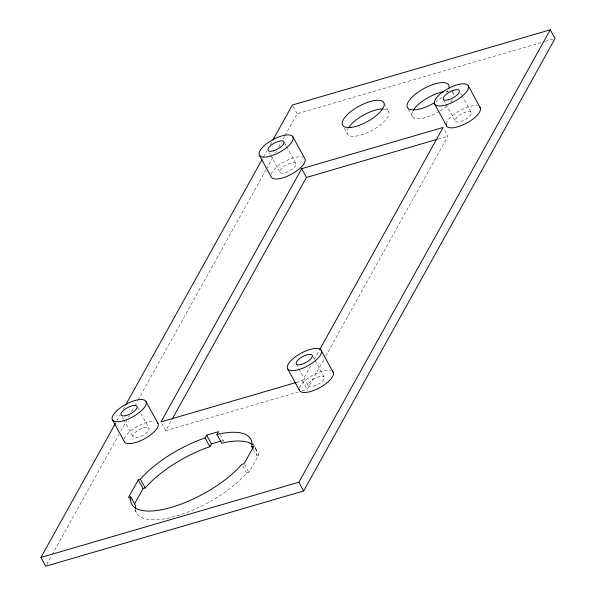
<?xml version="1.0" encoding="UTF-8"?>
<svg xmlns="http://www.w3.org/2000/svg" width="596" height="596" viewBox="0 0 596 596"><rect width="100%" height="100%" fill="white"/><g stroke="black" fill="none" stroke-linecap="round" stroke-linejoin="round"><path stroke-width="0.45" stroke-dasharray="2.98 2.23" d="M253.412 449.876L256.578 455.21A67.81 25.293 -28.7 0 0 254.589 446.441M116.905 420.754L120.072 415.054M123.238 409.363L124.594 406.919M263.417 157.106L266.583 151.414M270.197 144.903L272.007 141.647M46.63 564.576L51.606 555.621M52.061 554.809L118.984 434.38M120.787 431.124L126.665 420.545M128.475 417.289L129.384 415.658M131.641 411.59L134.353 406.71M134.808 405.898L137.52 401.011M137.974 400.199L265.943 169.92M266.39 169.108L273.624 156.085M275.434 152.829L276.343 151.205M278.6 147.13L281.312 142.25M283.122 138.995L284.478 136.559M284.933 135.739L297.143 113.769L544.349 41.668M161.836 423.525L165.748 430.677L171.611 420.12M222.576 441.83L223.358 440.422L220.319 434.857M135.419 509.207A67.81 25.293 -28.7 0 0 176.453 516.017A67.81 25.293 -28.7 0 0 242.259 477.828L246.677 473.09L248.919 472.434L258.731 454.77L254.812 447.618M296.19 382.49L302.418 380.673L310.538 366.063M314.144 359.567L319.106 350.642M301.867 390.969L307.208 389.412L323.896 359.381M325.699 356.14L447.931 136.179L444.013 129.027M545.243 41.407L555.062 38.539M438.142 139.039L447.931 136.179M165.748 430.677L298.313 392.012M221.66 440.913L223.358 440.422M256.459 455.433L258.731 454.77M460.604 93.036L461.49 94.66M461.937 95.464L471.242 112.465A9.067 3.382 -28.7 0 1 460.626 121.554A9.067 3.382 -28.7 0 1 457.959 116.339A9.067 3.382 -28.7 0 1 471.242 112.465M451.731 90.532L453.474 93.714M443.789 100.061L445.562 103.302M446.002 104.106L455.307 121.107M408.342 109.135L412.253 116.287M384.234 103.413L388.585 111.355M344.324 128.371L347.364 133.936M293.225 106.617L297.143 113.769M284.404 142.556L286.177 145.789M286.624 146.601L295.929 163.602A9.067 3.382 -28.7 0 1 285.313 172.691A9.067 3.382 -28.7 0 1 282.646 167.476A9.067 3.382 -28.7 0 1 295.929 163.602M269.362 152.814L270.249 154.431M270.688 155.243L279.993 172.244M312.662 356.058L324.179 377.104A9.067 3.382 -28.7 0 1 313.563 386.193A9.067 3.382 -28.7 0 1 310.896 380.986A9.067 3.382 -28.7 0 1 324.179 377.104M296.279 363.895L298.499 367.941M298.939 368.753L308.251 385.746M302.418 380.673L307.208 389.412M253.233 443.7L254.537 446.084M254.969 446.881L255.84 448.468M244.569 464.485L248.919 472.434M242.758 465.93L246.677 473.09M137.475 407.157L139.248 410.398M141.021 413.631L148.993 428.204A9.067 3.382 -28.7 0 1 138.376 437.293A9.067 3.382 -28.7 0 1 135.709 432.078A9.067 3.382 -28.7 0 1 148.993 428.204M122.426 417.423L123.312 419.04M123.759 419.852L133.064 436.846M128.9 498.33L129.764 499.925M134.957 509.967L136.261 512.351M124.244 438.887A19.132 7.137 -28.7 0 1 136.454 426.952A19.132 7.137 -28.7 0 1 154.103 421.409M271.18 174.285A19.132 7.137 -28.7 0 1 284.843 161.523A19.132 7.137 -28.7 0 1 302.79 157.135M446.322 123.916A19.132 7.137 -28.7 0 1 459.427 110.796A19.132 7.137 -28.7 0 1 478.104 106.006M299.43 387.787A19.132 7.137 -28.7 0 1 313.094 375.033A19.132 7.137 -28.7 0 1 331.041 370.645M448.036 90.324A23.497 8.761 -28.7 0 1 446.747 92.32M442.038 97.267A23.497 8.761 -28.7 0 1 436.063 101.7M383.712 109.031A23.497 8.761 -28.7 0 1 372.195 130.33A23.497 8.761 -28.7 0 1 348.019 128.587M452.446 99.711A23.497 8.761 -28.7 0 1 450.42 102.452M446.821 106.006A23.497 8.761 -28.7 0 1 440.109 110.916M439.364 111.37A23.497 8.761 -28.7 0 1 417.93 118.656A23.497 8.761 -28.7 0 1 412.901 110.938M446.218 91.397A23.497 8.761 -28.7 0 1 448.602 91.382M452.424 92.551A23.497 8.761 -28.7 0 1 453.861 96.083"/><path stroke-width="0.89" d="M252.98 449.079L251.788 446.471A67.81 25.293 -28.7 0 0 221.287 433.53L217.004 434.499L221.794 443.245L226.07 442.269A67.81 25.293 -28.7 0 1 252.816 444.713M272.908 140.015L292.353 105.03L550.272 29.8L555.062 38.539L303.647 490.97L45.728 566.2L40.938 557.461L115.549 423.197M125.495 405.295L262.061 159.549M319.56 349.83L443.141 127.44L301.68 168.698L160.965 421.931L296.19 382.49M217.004 434.499L218.576 431.675L206.648 435.155L205.091 437.948L199.749 439.855A67.81 25.293 -28.7 0 0 140.492 479.154L138.272 479.877L128.46 497.541L130.74 496.87A67.81 25.293 -28.7 0 0 168.102 508.261A67.81 25.293 -28.7 0 0 237.469 469.082L241.887 464.344L244.129 463.688L253.941 446.032L251.668 446.695M172.065 419.308L306.471 177.444L437.255 139.293M134.584 503.873L143.062 488.623L145.275 487.9A67.81 25.293 -28.7 0 1 204.54 448.594L209.881 446.695L211.431 443.901L220.803 441.167M40.938 557.461L298.857 482.231L550.272 29.8M468.262 85.772A19.132 7.137 -28.7 0 1 445.845 104.956A19.132 7.137 -28.7 0 1 440.22 93.952A19.132 7.137 -28.7 0 1 468.262 85.772L480.227 107.623M434.626 104.017L446.59 125.868M292.949 136.901A19.132 7.137 -28.7 0 1 270.532 156.092A19.132 7.137 -28.7 0 1 264.907 145.081A19.132 7.137 -28.7 0 1 292.949 136.901L304.914 158.76A19.132 7.137 -28.7 0 1 291.347 174.241A19.132 7.137 -28.7 0 1 271.277 177.005L259.312 155.146M301.68 168.698L306.471 177.444M321.199 350.411A19.132 7.137 -28.7 0 1 298.79 369.602A19.132 7.137 -28.7 0 1 293.157 358.591A19.132 7.137 -28.7 0 1 321.199 350.411L333.164 372.269M287.563 368.656L299.527 390.514M298.857 482.231L303.647 490.97M206.648 435.155L211.431 443.901M205.091 437.948L209.881 446.695M146.013 401.51A19.132 7.137 -28.7 0 1 123.603 420.702A19.132 7.137 -28.7 0 1 117.971 409.69A19.132 7.137 -28.7 0 1 146.013 401.51L157.977 423.369M112.376 419.755L124.341 441.614A19.132 7.137 -28.7 0 0 145.871 438.023A19.132 7.137 -28.7 0 0 157.158 422.4M140.41 479.258L145.201 487.997M138.272 479.877L143.062 488.623M130.74 496.87L135.53 505.609A67.81 25.293 -28.7 0 0 135.352 508.351M479.407 106.662A19.132 7.137 -28.7 0 1 466.661 123.104A19.132 7.137 -28.7 0 1 446.277 124.624M332.345 371.301A19.132 7.137 -28.7 0 1 319.598 387.743A19.132 7.137 -28.7 0 1 299.222 389.27M434.573 102.631A23.497 8.761 -28.7 0 1 407.262 107.101A23.497 8.761 -28.7 0 1 428.546 86.256A23.497 8.761 -28.7 0 1 448.736 88.767M348.392 127.939A23.497 8.761 -28.7 0 1 382.967 108.994M413.281 110.29A23.497 8.761 -28.7 0 1 443.677 91.709M126.412 415.442A9.067 3.382 -28.7 0 0 137.028 406.353A9.067 3.382 -28.7 0 0 123.744 410.227A9.067 3.382 -28.7 0 0 126.412 415.442M273.348 150.833A9.067 3.382 -28.7 0 0 283.964 141.744A9.067 3.382 -28.7 0 0 270.681 145.618A9.067 3.382 -28.7 0 0 273.348 150.833M448.661 99.696A9.067 3.382 -28.7 0 0 459.278 90.607A9.067 3.382 -28.7 0 0 445.994 94.481A9.067 3.382 -28.7 0 0 448.661 99.696M301.598 364.342A9.067 3.382 -28.7 0 0 312.215 355.253A9.067 3.382 -28.7 0 0 298.931 359.127A9.067 3.382 -28.7 0 0 301.598 364.342M351.603 127.321A23.497 8.761 -28.7 0 0 384.189 104.985A23.497 8.761 -28.7 0 0 353.778 109.411A23.497 8.761 -28.7 0 0 351.603 127.321"/></g></svg>
